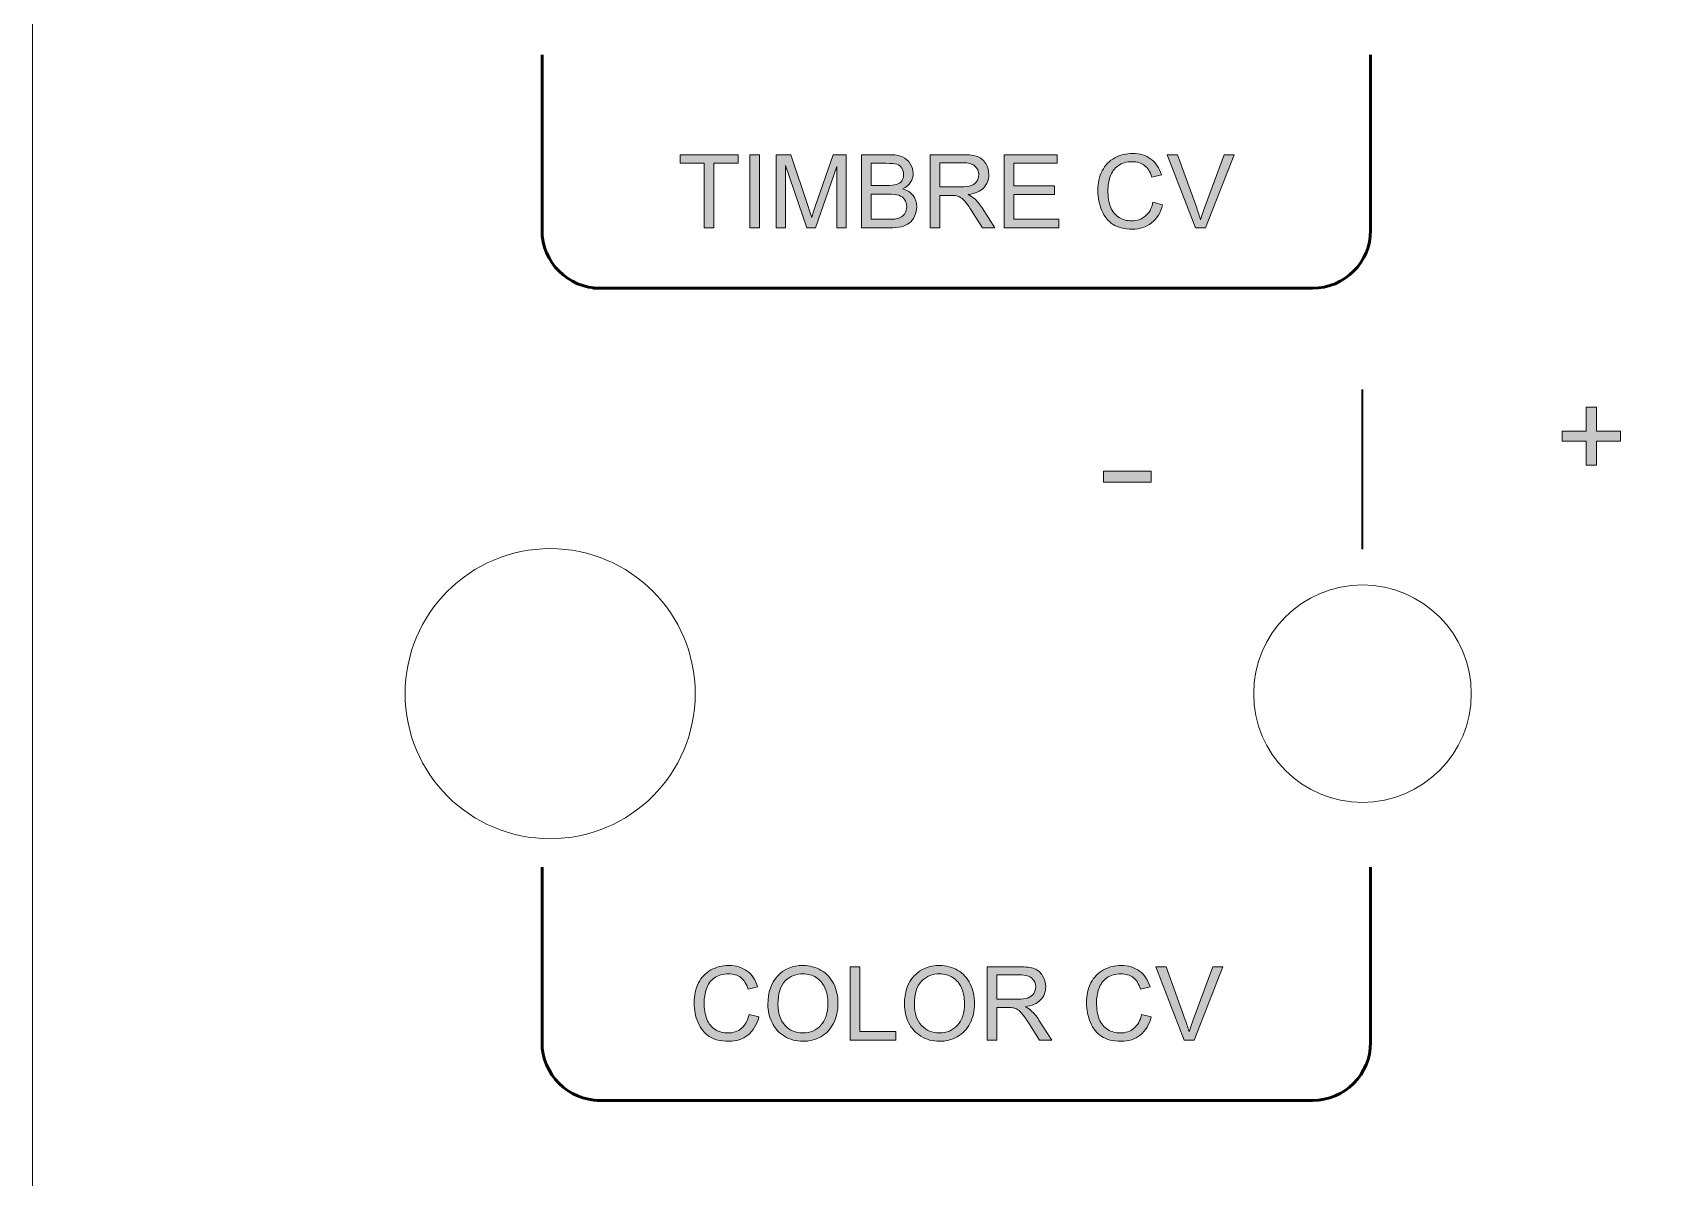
# Model space of a CAD drawing. Header units: inches. Extents: x -54 to 54, y -111 to 111.
# Drawn here: x -53.8 to 2, y -69.7 to -30.2 of the extents above; entities that cross this region are included whole.
import ezdxf

# ---------------------------------------------------------------- set-up
doc = ezdxf.new("R2010")
doc.units = ezdxf.units.IN
doc.header["$MEASUREMENT"] = 0
doc.layers.add('Decoupe', color=7, linetype='Continuous')
doc.layers.add('Impression', color=7, linetype='Continuous')

# ---------------------------------------------------------------- blocks, each defined once
blk = doc.blocks.new('block 16')
at = {"layer": 'Impression', "true_color": 0xffffff}
h = blk.add_hatch(color=7, dxfattribs=at)
h.dxf.hatch_style = 2
edge = h.paths.add_edge_path()
edge.add_spline(control_points=[(-29.139, -64.056), (-29.139, -64.056), (-28.805, -64.141), (-28.805, -64.141), (-28.875, -64.415), (-29.001, -64.624), (-29.183, -64.769), (-29.365, -64.913), (-29.587, -64.985), (-29.85, -64.985), (-30.122, -64.985), (-30.344, -64.929), (-30.514, -64.818), (-30.685, -64.708), (-30.814, -64.547), (-30.903, -64.337), (-30.993, -64.127), (-31.037, -63.901), (-31.037, -63.66), (-31.037, -63.397), (-30.987, -63.168), (-30.886, -62.972), (-30.786, -62.776), (-30.643, -62.627), (-30.458, -62.526), (-30.272, -62.424), (-30.068, -62.373), (-29.845, -62.373), (-29.592, -62.373), (-29.38, -62.438), (-29.208, -62.566), (-29.035, -62.695), (-28.916, -62.875), (-28.848, -63.109), (-28.848, -63.109), (-29.177, -63.186), (-29.177, -63.186), (-29.235, -63.003), (-29.32, -62.869), (-29.432, -62.785), (-29.543, -62.701), (-29.683, -62.659), (-29.852, -62.659), (-30.046, -62.659), (-30.208, -62.706), (-30.338, -62.799), (-30.469, -62.892), (-30.561, -63.016), (-30.613, -63.173), (-30.666, -63.33), (-30.693, -63.492), (-30.693, -63.658), (-30.693, -63.873), (-30.661, -64.06), (-30.599, -64.221), (-30.536, -64.381), (-30.439, -64.501), (-30.307, -64.58), (-30.175, -64.659), (-30.032, -64.699), (-29.878, -64.699), (-29.691, -64.699), (-29.532, -64.645), (-29.402, -64.537), (-29.272, -64.429), (-29.185, -64.269), (-29.139, -64.056)], knot_values=[0, 0, 0, 0, 1, 1, 1, 2, 2, 2, 3, 3, 3, 4, 4, 4, 5, 5, 5, 6, 6, 6, 7, 7, 7, 8, 8, 8, 9, 9, 9, 10, 10, 10, 11, 11, 11, 12, 12, 12, 13, 13, 13, 14, 14, 14, 15, 15, 15, 16, 16, 16, 17, 17, 17, 18, 18, 18, 19, 19, 19, 20, 20, 20, 21, 21, 21, 22, 22, 22, 22], degree=3, periodic=1)
h = blk.add_hatch(color=7, dxfattribs=at)
h.dxf.hatch_style = 2
edge = h.paths.add_edge_path()
edge.add_spline(control_points=[(-28.495, -63.712), (-28.495, -63.292), (-28.382, -62.964), (-28.157, -62.727), (-27.932, -62.49), (-27.641, -62.371), (-27.285, -62.371), (-27.052, -62.371), (-26.842, -62.427), (-26.655, -62.539), (-26.468, -62.65), (-26.325, -62.805), (-26.227, -63.005), (-26.129, -63.204), (-26.08, -63.43), (-26.08, -63.682), (-26.08, -63.938), (-26.131, -64.167), (-26.235, -64.37), (-26.338, -64.572), (-26.484, -64.725), (-26.674, -64.828), (-26.863, -64.933), (-27.068, -64.985), (-27.287, -64.985), (-27.525, -64.985), (-27.737, -64.927), (-27.924, -64.812), (-28.111, -64.698), (-28.253, -64.541), (-28.35, -64.342), (-28.446, -64.143), (-28.495, -63.933), (-28.495, -63.712)], knot_values=[0, 0, 0, 0, 1, 1, 1, 2, 2, 2, 3, 3, 3, 4, 4, 4, 5, 5, 5, 6, 6, 6, 7, 7, 7, 8, 8, 8, 9, 9, 9, 10, 10, 10, 11, 11, 11, 11], degree=3, periodic=1)
edge = h.paths.add_edge_path()
edge.add_spline(control_points=[(-28.15, -63.717), (-28.15, -64.021), (-28.068, -64.261), (-27.904, -64.436), (-27.741, -64.611), (-27.536, -64.699), (-27.289, -64.699), (-27.037, -64.699), (-26.83, -64.61), (-26.668, -64.433), (-26.505, -64.257), (-26.424, -64.005), (-26.424, -63.681), (-26.424, -63.475), (-26.459, -63.295), (-26.528, -63.142), (-26.598, -62.989), (-26.699, -62.87), (-26.833, -62.786), (-26.967, -62.701), (-27.117, -62.659), (-27.284, -62.659), (-27.52, -62.659), (-27.724, -62.74), (-27.894, -62.903), (-28.065, -63.065), (-28.15, -63.337), (-28.15, -63.717)], knot_values=[0, 0, 0, 0, 1, 1, 1, 2, 2, 2, 3, 3, 3, 4, 4, 4, 5, 5, 5, 6, 6, 6, 7, 7, 7, 8, 8, 8, 9, 9, 9, 9], degree=3, periodic=1)
h = blk.add_hatch(color=7, dxfattribs=at)
h.dxf.hatch_style = 2
h.paths.add_polyline_path([(-25.663, -64.941), (-25.663, -62.416), (-25.328, -62.416), (-25.328, -64.643), (-24.085, -64.643), (-24.085, -64.941)])
h = blk.add_hatch(color=7, dxfattribs=at)
h.dxf.hatch_style = 2
edge = h.paths.add_edge_path()
edge.add_spline(control_points=[(-23.789, -63.712), (-23.789, -63.292), (-23.676, -62.964), (-23.451, -62.727), (-23.226, -62.49), (-22.935, -62.371), (-22.579, -62.371), (-22.346, -62.371), (-22.136, -62.427), (-21.949, -62.539), (-21.762, -62.65), (-21.619, -62.805), (-21.521, -63.005), (-21.423, -63.204), (-21.374, -63.43), (-21.374, -63.682), (-21.374, -63.938), (-21.425, -64.167), (-21.529, -64.37), (-21.632, -64.572), (-21.778, -64.725), (-21.968, -64.828), (-22.157, -64.933), (-22.362, -64.985), (-22.581, -64.985), (-22.819, -64.985), (-23.031, -64.927), (-23.218, -64.812), (-23.405, -64.698), (-23.547, -64.541), (-23.644, -64.342), (-23.74, -64.143), (-23.789, -63.933), (-23.789, -63.712)], knot_values=[0, 0, 0, 0, 1, 1, 1, 2, 2, 2, 3, 3, 3, 4, 4, 4, 5, 5, 5, 6, 6, 6, 7, 7, 7, 8, 8, 8, 9, 9, 9, 10, 10, 10, 11, 11, 11, 11], degree=3, periodic=1)
edge = h.paths.add_edge_path()
edge.add_spline(control_points=[(-23.444, -63.717), (-23.444, -64.021), (-23.362, -64.261), (-23.198, -64.436), (-23.035, -64.611), (-22.83, -64.699), (-22.583, -64.699), (-22.331, -64.699), (-22.124, -64.61), (-21.962, -64.433), (-21.799, -64.257), (-21.718, -64.005), (-21.718, -63.681), (-21.718, -63.475), (-21.753, -63.295), (-21.822, -63.142), (-21.892, -62.989), (-21.993, -62.87), (-22.127, -62.786), (-22.261, -62.701), (-22.411, -62.659), (-22.578, -62.659), (-22.814, -62.659), (-23.018, -62.74), (-23.188, -62.903), (-23.359, -63.065), (-23.444, -63.337), (-23.444, -63.717)], knot_values=[0, 0, 0, 0, 1, 1, 1, 2, 2, 2, 3, 3, 3, 4, 4, 4, 5, 5, 5, 6, 6, 6, 7, 7, 7, 8, 8, 8, 9, 9, 9, 9], degree=3, periodic=1)
h = blk.add_hatch(color=7, dxfattribs=at)
h.dxf.hatch_style = 2
edge = h.paths.add_edge_path()
edge.add_spline(control_points=[(-20.938, -64.941), (-20.938, -64.941), (-20.938, -62.416), (-20.938, -62.416), (-20.938, -62.416), (-19.818, -62.416), (-19.818, -62.416), (-19.593, -62.416), (-19.422, -62.439), (-19.305, -62.484), (-19.188, -62.53), (-19.094, -62.61), (-19.024, -62.725), (-18.954, -62.839), (-18.919, -62.966), (-18.919, -63.105), (-18.919, -63.284), (-18.977, -63.435), (-19.093, -63.558), (-19.209, -63.681), (-19.388, -63.759), (-19.63, -63.793), (-19.542, -63.835), (-19.475, -63.877), (-19.429, -63.918), (-19.331, -64.008), (-19.239, -64.12), (-19.151, -64.254), (-19.151, -64.254), (-18.712, -64.941), (-18.712, -64.941), (-18.712, -64.941), (-19.132, -64.941), (-19.132, -64.941), (-19.132, -64.941), (-19.467, -64.416), (-19.467, -64.416), (-19.564, -64.265), (-19.645, -64.148), (-19.708, -64.068), (-19.771, -63.988), (-19.827, -63.931), (-19.878, -63.899), (-19.927, -63.867), (-19.978, -63.845), (-20.03, -63.832), (-20.068, -63.824), (-20.13, -63.82), (-20.216, -63.82), (-20.216, -63.82), (-20.604, -63.82), (-20.604, -63.82), (-20.604, -63.82), (-20.604, -64.941), (-20.604, -64.941), (-20.604, -64.941), (-20.938, -64.941), (-20.938, -64.941)], knot_values=[0, 0, 0, 0, 1, 1, 1, 2, 2, 2, 3, 3, 3, 4, 4, 4, 5, 5, 5, 6, 6, 6, 7, 7, 7, 8, 8, 8, 9, 9, 9, 10, 10, 10, 11, 11, 11, 12, 12, 12, 13, 13, 13, 14, 14, 14, 15, 15, 15, 16, 16, 16, 17, 17, 17, 18, 18, 18, 19, 19, 19, 19], degree=3, periodic=1)
edge = h.paths.add_edge_path()
edge.add_spline(control_points=[(-20.604, -63.531), (-20.604, -63.531), (-19.885, -63.531), (-19.885, -63.531), (-19.733, -63.531), (-19.613, -63.515), (-19.527, -63.484), (-19.441, -63.452), (-19.375, -63.401), (-19.331, -63.332), (-19.286, -63.262), (-19.263, -63.187), (-19.263, -63.105), (-19.263, -62.986), (-19.307, -62.888), (-19.393, -62.811), (-19.48, -62.734), (-19.617, -62.695), (-19.804, -62.695), (-19.804, -62.695), (-20.604, -62.695), (-20.604, -62.695), (-20.604, -62.695), (-20.604, -63.531), (-20.604, -63.531)], knot_values=[0, 0, 0, 0, 1, 1, 1, 2, 2, 2, 3, 3, 3, 4, 4, 4, 5, 5, 5, 6, 6, 6, 7, 7, 7, 8, 8, 8, 8], degree=3, periodic=1)
h = blk.add_hatch(color=7, dxfattribs=at)
h.dxf.hatch_style = 2
edge = h.paths.add_edge_path()
edge.add_spline(control_points=[(-15.613, -64.056), (-15.613, -64.056), (-15.279, -64.141), (-15.279, -64.141), (-15.349, -64.415), (-15.475, -64.624), (-15.657, -64.769), (-15.839, -64.913), (-16.062, -64.985), (-16.325, -64.985), (-16.597, -64.985), (-16.818, -64.929), (-16.989, -64.818), (-17.159, -64.708), (-17.289, -64.547), (-17.378, -64.337), (-17.467, -64.127), (-17.512, -63.901), (-17.512, -63.66), (-17.512, -63.397), (-17.461, -63.168), (-17.361, -62.972), (-17.26, -62.776), (-17.117, -62.627), (-16.932, -62.526), (-16.746, -62.424), (-16.542, -62.373), (-16.32, -62.373), (-16.067, -62.373), (-15.854, -62.438), (-15.682, -62.566), (-15.51, -62.695), (-15.39, -62.875), (-15.322, -63.109), (-15.322, -63.109), (-15.651, -63.186), (-15.651, -63.186), (-15.71, -63.003), (-15.795, -62.869), (-15.906, -62.785), (-16.017, -62.701), (-16.158, -62.659), (-16.326, -62.659), (-16.52, -62.659), (-16.683, -62.706), (-16.813, -62.799), (-16.943, -62.892), (-17.035, -63.016), (-17.088, -63.173), (-17.141, -63.33), (-17.167, -63.492), (-17.167, -63.658), (-17.167, -63.873), (-17.136, -64.06), (-17.073, -64.221), (-17.011, -64.381), (-16.913, -64.501), (-16.781, -64.58), (-16.649, -64.659), (-16.506, -64.699), (-16.352, -64.699), (-16.165, -64.699), (-16.007, -64.645), (-15.877, -64.537), (-15.747, -64.429), (-15.659, -64.269), (-15.613, -64.056)], knot_values=[0, 0, 0, 0, 1, 1, 1, 2, 2, 2, 3, 3, 3, 4, 4, 4, 5, 5, 5, 6, 6, 6, 7, 7, 7, 8, 8, 8, 9, 9, 9, 10, 10, 10, 11, 11, 11, 12, 12, 12, 13, 13, 13, 14, 14, 14, 15, 15, 15, 16, 16, 16, 17, 17, 17, 18, 18, 18, 19, 19, 19, 20, 20, 20, 21, 21, 21, 22, 22, 22, 22], degree=3, periodic=1)
h = blk.add_hatch(color=7, dxfattribs=at)
h.dxf.hatch_style = 2
edge = h.paths.add_edge_path()
edge.add_spline(control_points=[(-14.146, -64.941), (-14.146, -64.941), (-15.124, -62.416), (-15.124, -62.416), (-15.124, -62.416), (-14.762, -62.416), (-14.762, -62.416), (-14.762, -62.416), (-14.106, -64.251), (-14.106, -64.251), (-14.053, -64.398), (-14.009, -64.536), (-13.973, -64.664), (-13.935, -64.526), (-13.889, -64.389), (-13.837, -64.251), (-13.837, -64.251), (-13.155, -62.416), (-13.155, -62.416), (-13.155, -62.416), (-12.814, -62.416), (-12.814, -62.416), (-12.814, -62.416), (-13.803, -64.941), (-13.803, -64.941), (-13.803, -64.941), (-14.146, -64.941), (-14.146, -64.941)], knot_values=[0, 0, 0, 0, 1, 1, 1, 2, 2, 2, 3, 3, 3, 4, 4, 4, 5, 5, 5, 6, 6, 6, 7, 7, 7, 8, 8, 8, 9, 9, 9, 9], degree=3, periodic=1)
at = {"layer": 'Impression', "lineweight": 0}
blk.add_lwpolyline([(-25.663, -64.941), (-25.663, -62.416), (-25.328, -62.416), (-25.328, -64.643), (-24.085, -64.643), (-24.085, -64.941), (-25.663, -64.941)], dxfattribs=at)
for points, knots in [([(-29.139, -64.056), (-29.139, -64.056), (-28.805, -64.141), (-28.805, -64.141), (-28.875, -64.415), (-29.001, -64.624), (-29.183, -64.769), (-29.365, -64.913), (-29.587, -64.985), (-29.85, -64.985), (-30.122, -64.985), (-30.344, -64.929), (-30.514, -64.818), (-30.685, -64.708), (-30.814, -64.547), (-30.903, -64.337), (-30.993, -64.127), (-31.037, -63.901), (-31.037, -63.66), (-31.037, -63.397), (-30.987, -63.168), (-30.886, -62.972), (-30.786, -62.776), (-30.643, -62.627), (-30.458, -62.526), (-30.272, -62.424), (-30.068, -62.373), (-29.845, -62.373), (-29.592, -62.373), (-29.38, -62.438), (-29.208, -62.566), (-29.035, -62.695), (-28.916, -62.875), (-28.848, -63.109), (-28.848, -63.109), (-29.177, -63.186), (-29.177, -63.186), (-29.235, -63.003), (-29.32, -62.869), (-29.432, -62.785), (-29.543, -62.701), (-29.683, -62.659), (-29.852, -62.659), (-30.046, -62.659), (-30.208, -62.706), (-30.338, -62.799), (-30.469, -62.892), (-30.561, -63.016), (-30.613, -63.173), (-30.666, -63.33), (-30.693, -63.492), (-30.693, -63.658), (-30.693, -63.873), (-30.661, -64.06), (-30.599, -64.221), (-30.536, -64.381), (-30.439, -64.501), (-30.307, -64.58), (-30.175, -64.659), (-30.032, -64.699), (-29.878, -64.699), (-29.691, -64.699), (-29.532, -64.645), (-29.402, -64.537), (-29.272, -64.429), (-29.185, -64.269), (-29.139, -64.056)], [0, 0, 0, 0, 1, 1, 1, 2, 2, 2, 3, 3, 3, 4, 4, 4, 5, 5, 5, 6, 6, 6, 7, 7, 7, 8, 8, 8, 9, 9, 9, 10, 10, 10, 11, 11, 11, 12, 12, 12, 13, 13, 13, 14, 14, 14, 15, 15, 15, 16, 16, 16, 17, 17, 17, 18, 18, 18, 19, 19, 19, 20, 20, 20, 21, 21, 21, 22, 22, 22, 22]), ([(-28.495, -63.712), (-28.495, -63.292), (-28.382, -62.964), (-28.157, -62.727), (-27.932, -62.49), (-27.641, -62.371), (-27.285, -62.371), (-27.052, -62.371), (-26.842, -62.427), (-26.655, -62.539), (-26.468, -62.65), (-26.325, -62.805), (-26.227, -63.005), (-26.129, -63.204), (-26.08, -63.43), (-26.08, -63.682), (-26.08, -63.938), (-26.131, -64.167), (-26.235, -64.37), (-26.338, -64.572), (-26.484, -64.725), (-26.674, -64.828), (-26.863, -64.933), (-27.068, -64.985), (-27.287, -64.985), (-27.525, -64.985), (-27.737, -64.927), (-27.924, -64.812), (-28.111, -64.698), (-28.253, -64.541), (-28.35, -64.342), (-28.446, -64.143), (-28.495, -63.933), (-28.495, -63.712)], [0, 0, 0, 0, 1, 1, 1, 2, 2, 2, 3, 3, 3, 4, 4, 4, 5, 5, 5, 6, 6, 6, 7, 7, 7, 8, 8, 8, 9, 9, 9, 10, 10, 10, 11, 11, 11, 11]), ([(-23.789, -63.712), (-23.789, -63.292), (-23.676, -62.964), (-23.451, -62.727), (-23.226, -62.49), (-22.935, -62.371), (-22.579, -62.371), (-22.346, -62.371), (-22.136, -62.427), (-21.949, -62.539), (-21.762, -62.65), (-21.619, -62.805), (-21.521, -63.005), (-21.423, -63.204), (-21.374, -63.43), (-21.374, -63.682), (-21.374, -63.938), (-21.425, -64.167), (-21.529, -64.37), (-21.632, -64.572), (-21.778, -64.725), (-21.968, -64.828), (-22.157, -64.933), (-22.362, -64.985), (-22.581, -64.985), (-22.819, -64.985), (-23.031, -64.927), (-23.218, -64.812), (-23.405, -64.698), (-23.547, -64.541), (-23.644, -64.342), (-23.74, -64.143), (-23.789, -63.933), (-23.789, -63.712)], [0, 0, 0, 0, 1, 1, 1, 2, 2, 2, 3, 3, 3, 4, 4, 4, 5, 5, 5, 6, 6, 6, 7, 7, 7, 8, 8, 8, 9, 9, 9, 10, 10, 10, 11, 11, 11, 11]), ([(-20.938, -64.941), (-20.938, -64.941), (-20.938, -62.416), (-20.938, -62.416), (-20.938, -62.416), (-19.818, -62.416), (-19.818, -62.416), (-19.593, -62.416), (-19.422, -62.439), (-19.305, -62.484), (-19.188, -62.53), (-19.094, -62.61), (-19.024, -62.725), (-18.954, -62.839), (-18.919, -62.966), (-18.919, -63.105), (-18.919, -63.284), (-18.977, -63.435), (-19.093, -63.558), (-19.209, -63.681), (-19.388, -63.759), (-19.63, -63.793), (-19.542, -63.835), (-19.475, -63.877), (-19.429, -63.918), (-19.331, -64.008), (-19.239, -64.12), (-19.151, -64.254), (-19.151, -64.254), (-18.712, -64.941), (-18.712, -64.941), (-18.712, -64.941), (-19.132, -64.941), (-19.132, -64.941), (-19.132, -64.941), (-19.467, -64.416), (-19.467, -64.416), (-19.564, -64.265), (-19.645, -64.148), (-19.708, -64.068), (-19.771, -63.988), (-19.827, -63.931), (-19.878, -63.899), (-19.927, -63.867), (-19.978, -63.845), (-20.03, -63.832), (-20.068, -63.824), (-20.13, -63.82), (-20.216, -63.82), (-20.216, -63.82), (-20.604, -63.82), (-20.604, -63.82), (-20.604, -63.82), (-20.604, -64.941), (-20.604, -64.941), (-20.604, -64.941), (-20.938, -64.941), (-20.938, -64.941)], [0, 0, 0, 0, 1, 1, 1, 2, 2, 2, 3, 3, 3, 4, 4, 4, 5, 5, 5, 6, 6, 6, 7, 7, 7, 8, 8, 8, 9, 9, 9, 10, 10, 10, 11, 11, 11, 12, 12, 12, 13, 13, 13, 14, 14, 14, 15, 15, 15, 16, 16, 16, 17, 17, 17, 18, 18, 18, 19, 19, 19, 19]), ([(-15.613, -64.056), (-15.613, -64.056), (-15.279, -64.141), (-15.279, -64.141), (-15.349, -64.415), (-15.475, -64.624), (-15.657, -64.769), (-15.839, -64.913), (-16.062, -64.985), (-16.325, -64.985), (-16.597, -64.985), (-16.818, -64.929), (-16.989, -64.818), (-17.159, -64.708), (-17.289, -64.547), (-17.378, -64.337), (-17.467, -64.127), (-17.512, -63.901), (-17.512, -63.66), (-17.512, -63.397), (-17.461, -63.168), (-17.361, -62.972), (-17.26, -62.776), (-17.117, -62.627), (-16.932, -62.526), (-16.746, -62.424), (-16.542, -62.373), (-16.32, -62.373), (-16.067, -62.373), (-15.854, -62.438), (-15.682, -62.566), (-15.51, -62.695), (-15.39, -62.875), (-15.322, -63.109), (-15.322, -63.109), (-15.651, -63.186), (-15.651, -63.186), (-15.71, -63.003), (-15.795, -62.869), (-15.906, -62.785), (-16.017, -62.701), (-16.158, -62.659), (-16.326, -62.659), (-16.52, -62.659), (-16.683, -62.706), (-16.813, -62.799), (-16.943, -62.892), (-17.035, -63.016), (-17.088, -63.173), (-17.141, -63.33), (-17.167, -63.492), (-17.167, -63.658), (-17.167, -63.873), (-17.136, -64.06), (-17.073, -64.221), (-17.011, -64.381), (-16.913, -64.501), (-16.781, -64.58), (-16.649, -64.659), (-16.506, -64.699), (-16.352, -64.699), (-16.165, -64.699), (-16.007, -64.645), (-15.877, -64.537), (-15.747, -64.429), (-15.659, -64.269), (-15.613, -64.056)], [0, 0, 0, 0, 1, 1, 1, 2, 2, 2, 3, 3, 3, 4, 4, 4, 5, 5, 5, 6, 6, 6, 7, 7, 7, 8, 8, 8, 9, 9, 9, 10, 10, 10, 11, 11, 11, 12, 12, 12, 13, 13, 13, 14, 14, 14, 15, 15, 15, 16, 16, 16, 17, 17, 17, 18, 18, 18, 19, 19, 19, 20, 20, 20, 21, 21, 21, 22, 22, 22, 22]), ([(-14.146, -64.941), (-14.146, -64.941), (-15.124, -62.416), (-15.124, -62.416), (-15.124, -62.416), (-14.762, -62.416), (-14.762, -62.416), (-14.762, -62.416), (-14.106, -64.251), (-14.106, -64.251), (-14.053, -64.398), (-14.009, -64.536), (-13.973, -64.664), (-13.935, -64.526), (-13.889, -64.389), (-13.837, -64.251), (-13.837, -64.251), (-13.155, -62.416), (-13.155, -62.416), (-13.155, -62.416), (-12.814, -62.416), (-12.814, -62.416), (-12.814, -62.416), (-13.803, -64.941), (-13.803, -64.941), (-13.803, -64.941), (-14.146, -64.941), (-14.146, -64.941)], [0, 0, 0, 0, 1, 1, 1, 2, 2, 2, 3, 3, 3, 4, 4, 4, 5, 5, 5, 6, 6, 6, 7, 7, 7, 8, 8, 8, 9, 9, 9, 9]), ([(-28.15, -63.717), (-28.15, -64.021), (-28.068, -64.261), (-27.904, -64.436), (-27.741, -64.611), (-27.536, -64.699), (-27.289, -64.699), (-27.037, -64.699), (-26.83, -64.61), (-26.668, -64.433), (-26.505, -64.257), (-26.424, -64.005), (-26.424, -63.681), (-26.424, -63.475), (-26.459, -63.295), (-26.528, -63.142), (-26.598, -62.989), (-26.699, -62.87), (-26.833, -62.786), (-26.967, -62.701), (-27.117, -62.659), (-27.284, -62.659), (-27.52, -62.659), (-27.724, -62.74), (-27.894, -62.903), (-28.065, -63.065), (-28.15, -63.337), (-28.15, -63.717)], [0, 0, 0, 0, 1, 1, 1, 2, 2, 2, 3, 3, 3, 4, 4, 4, 5, 5, 5, 6, 6, 6, 7, 7, 7, 8, 8, 8, 9, 9, 9, 9]), ([(-23.444, -63.717), (-23.444, -64.021), (-23.362, -64.261), (-23.198, -64.436), (-23.035, -64.611), (-22.83, -64.699), (-22.583, -64.699), (-22.331, -64.699), (-22.124, -64.61), (-21.962, -64.433), (-21.799, -64.257), (-21.718, -64.005), (-21.718, -63.681), (-21.718, -63.475), (-21.753, -63.295), (-21.822, -63.142), (-21.892, -62.989), (-21.993, -62.87), (-22.127, -62.786), (-22.261, -62.701), (-22.411, -62.659), (-22.578, -62.659), (-22.814, -62.659), (-23.018, -62.74), (-23.188, -62.903), (-23.359, -63.065), (-23.444, -63.337), (-23.444, -63.717)], [0, 0, 0, 0, 1, 1, 1, 2, 2, 2, 3, 3, 3, 4, 4, 4, 5, 5, 5, 6, 6, 6, 7, 7, 7, 8, 8, 8, 9, 9, 9, 9]), ([(-20.604, -63.531), (-20.604, -63.531), (-19.885, -63.531), (-19.885, -63.531), (-19.733, -63.531), (-19.613, -63.515), (-19.527, -63.484), (-19.441, -63.452), (-19.375, -63.401), (-19.331, -63.332), (-19.286, -63.262), (-19.263, -63.187), (-19.263, -63.105), (-19.263, -62.986), (-19.307, -62.888), (-19.393, -62.811), (-19.48, -62.734), (-19.617, -62.695), (-19.804, -62.695), (-19.804, -62.695), (-20.604, -62.695), (-20.604, -62.695), (-20.604, -62.695), (-20.604, -63.531), (-20.604, -63.531)], [0, 0, 0, 0, 1, 1, 1, 2, 2, 2, 3, 3, 3, 4, 4, 4, 5, 5, 5, 6, 6, 6, 7, 7, 7, 8, 8, 8, 8])]:
    blk.add_open_spline(points, degree=3, knots=knots, dxfattribs=at)
blk = doc.blocks.new('block 57')
at = {"layer": 'Impression', "true_color": 0x231f20}
h = blk.add_hatch(color=250, dxfattribs=at)
h.dxf.hatch_style = 2
h.paths.add_polyline_path([(-0.286, -45.126), (-0.286, -44.295), (-1.111, -44.295), (-1.111, -43.948), (-0.286, -43.948), (-0.286, -43.123), (0.065, -43.123), (0.065, -43.948), (0.89, -43.948), (0.89, -44.295), (0.065, -44.295), (0.065, -45.126)])
at = {"layer": 'Impression', "lineweight": 0}
blk.add_lwpolyline([(-0.286, -45.126), (-0.286, -44.295), (-1.111, -44.295), (-1.111, -43.948), (-0.286, -43.948), (-0.286, -43.123), (0.065, -43.123), (0.065, -43.948), (0.89, -43.948), (0.89, -44.295), (0.065, -44.295), (0.065, -45.126), (-0.286, -45.126)], dxfattribs=at)
blk = doc.blocks.new('block 58')
at = {"layer": 'Impression', "true_color": 0x231f20}
h = blk.add_hatch(color=250, dxfattribs=at)
h.dxf.hatch_style = 2
h.paths.add_polyline_path([(-16.932, -45.706), (-16.932, -45.332), (-15.286, -45.332), (-15.286, -45.706)])
at = {"layer": 'Impression', "lineweight": 0}
blk.add_lwpolyline([(-16.932, -45.706), (-16.932, -45.332), (-15.286, -45.332), (-15.286, -45.706), (-16.932, -45.706)], dxfattribs=at)
blk = doc.blocks.new('block 59')
at = {"layer": 'Impression', "true_color": 0xffffff}
h = blk.add_hatch(color=7, dxfattribs=at)
h.dxf.hatch_style = 2
h.paths.add_polyline_path([(-30.689, -36.941), (-30.689, -34.714), (-31.521, -34.714), (-31.521, -34.416), (-29.52, -34.416), (-29.52, -34.714), (-30.355, -34.714), (-30.355, -36.941)])
h = blk.add_hatch(color=7, dxfattribs=at)
h.dxf.hatch_style = 2
h.paths.add_polyline_path([(-29.12, -36.941), (-29.12, -34.416), (-28.786, -34.416), (-28.786, -36.941)])
h = blk.add_hatch(color=7, dxfattribs=at)
h.dxf.hatch_style = 2
edge = h.paths.add_edge_path()
edge.add_spline(control_points=[(-28.207, -36.941), (-28.207, -36.941), (-28.207, -34.416), (-28.207, -34.416), (-28.207, -34.416), (-27.704, -34.416), (-27.704, -34.416), (-27.704, -34.416), (-27.107, -36.204), (-27.107, -36.204), (-27.051, -36.37), (-27.011, -36.495), (-26.986, -36.578), (-26.957, -36.486), (-26.913, -36.351), (-26.852, -36.173), (-26.852, -36.173), (-26.247, -34.416), (-26.247, -34.416), (-26.247, -34.416), (-25.797, -34.416), (-25.797, -34.416), (-25.797, -34.416), (-25.797, -36.941), (-25.797, -36.941), (-25.797, -36.941), (-26.119, -36.941), (-26.119, -36.941), (-26.119, -36.941), (-26.119, -34.828), (-26.119, -34.828), (-26.119, -34.828), (-26.853, -36.941), (-26.853, -36.941), (-26.853, -36.941), (-27.155, -36.941), (-27.155, -36.941), (-27.155, -36.941), (-27.885, -34.791), (-27.885, -34.791), (-27.885, -34.791), (-27.885, -36.941), (-27.885, -36.941), (-27.885, -36.941), (-28.207, -36.941), (-28.207, -36.941)], knot_values=[0, 0, 0, 0, 1, 1, 1, 2, 2, 2, 3, 3, 3, 4, 4, 4, 5, 5, 5, 6, 6, 6, 7, 7, 7, 8, 8, 8, 9, 9, 9, 10, 10, 10, 11, 11, 11, 12, 12, 12, 13, 13, 13, 14, 14, 14, 15, 15, 15, 15], degree=3, periodic=1)
h = blk.add_hatch(color=7, dxfattribs=at)
h.dxf.hatch_style = 2
edge = h.paths.add_edge_path()
edge.add_spline(control_points=[(-25.272, -36.941), (-25.272, -36.941), (-25.272, -34.416), (-25.272, -34.416), (-25.272, -34.416), (-24.325, -34.416), (-24.325, -34.416), (-24.132, -34.416), (-23.977, -34.441), (-23.86, -34.492), (-23.744, -34.544), (-23.652, -34.622), (-23.587, -34.729), (-23.521, -34.835), (-23.487, -34.946), (-23.487, -35.062), (-23.487, -35.17), (-23.517, -35.271), (-23.575, -35.367), (-23.634, -35.462), (-23.722, -35.539), (-23.841, -35.598), (-23.688, -35.642), (-23.57, -35.719), (-23.488, -35.827), (-23.406, -35.934), (-23.365, -36.062), (-23.365, -36.209), (-23.365, -36.327), (-23.39, -36.437), (-23.44, -36.539), (-23.49, -36.641), (-23.552, -36.719), (-23.625, -36.774), (-23.699, -36.829), (-23.791, -36.871), (-23.902, -36.899), (-24.012, -36.927), (-24.148, -36.941), (-24.309, -36.941), (-24.309, -36.941), (-25.272, -36.941), (-25.272, -36.941)], knot_values=[0, 0, 0, 0, 1, 1, 1, 2, 2, 2, 3, 3, 3, 4, 4, 4, 5, 5, 5, 6, 6, 6, 7, 7, 7, 8, 8, 8, 9, 9, 9, 10, 10, 10, 11, 11, 11, 12, 12, 12, 13, 13, 13, 14, 14, 14, 14], degree=3, periodic=1)
edge = h.paths.add_edge_path()
edge.add_spline(control_points=[(-24.938, -35.477), (-24.938, -35.477), (-24.392, -35.477), (-24.392, -35.477), (-24.244, -35.477), (-24.138, -35.467), (-24.073, -35.448), (-23.988, -35.423), (-23.924, -35.381), (-23.881, -35.322), (-23.838, -35.263), (-23.816, -35.19), (-23.816, -35.101), (-23.816, -35.018), (-23.836, -34.944), (-23.877, -34.88), (-23.917, -34.816), (-23.974, -34.773), (-24.049, -34.749), (-24.124, -34.726), (-24.252, -34.714), (-24.433, -34.714), (-24.433, -34.714), (-24.938, -34.714), (-24.938, -34.714), (-24.938, -34.714), (-24.938, -35.477), (-24.938, -35.477)], knot_values=[0, 0, 0, 0, 1, 1, 1, 2, 2, 2, 3, 3, 3, 4, 4, 4, 5, 5, 5, 6, 6, 6, 7, 7, 7, 8, 8, 8, 9, 9, 9, 9], degree=3, periodic=1)
edge = h.paths.add_edge_path()
edge.add_spline(control_points=[(-24.938, -36.643), (-24.938, -36.643), (-24.309, -36.643), (-24.309, -36.643), (-24.201, -36.643), (-24.125, -36.639), (-24.082, -36.631), (-24.005, -36.617), (-23.94, -36.594), (-23.889, -36.562), (-23.837, -36.53), (-23.795, -36.483), (-23.761, -36.422), (-23.728, -36.36), (-23.711, -36.289), (-23.711, -36.209), (-23.711, -36.115), (-23.735, -36.033), (-23.784, -35.963), (-23.832, -35.894), (-23.899, -35.845), (-23.984, -35.817), (-24.07, -35.789), (-24.193, -35.775), (-24.354, -35.775), (-24.354, -35.775), (-24.938, -35.775), (-24.938, -35.775), (-24.938, -35.775), (-24.938, -36.643), (-24.938, -36.643)], knot_values=[0, 0, 0, 0, 1, 1, 1, 2, 2, 2, 3, 3, 3, 4, 4, 4, 5, 5, 5, 6, 6, 6, 7, 7, 7, 8, 8, 8, 9, 9, 9, 10, 10, 10, 10], degree=3, periodic=1)
h = blk.add_hatch(color=7, dxfattribs=at)
h.dxf.hatch_style = 2
edge = h.paths.add_edge_path()
edge.add_spline(control_points=[(-22.9, -36.941), (-22.9, -36.941), (-22.9, -34.416), (-22.9, -34.416), (-22.9, -34.416), (-21.78, -34.416), (-21.78, -34.416), (-21.555, -34.416), (-21.384, -34.439), (-21.267, -34.484), (-21.15, -34.529), (-21.056, -34.609), (-20.986, -34.724), (-20.916, -34.839), (-20.881, -34.966), (-20.881, -35.105), (-20.881, -35.284), (-20.939, -35.435), (-21.055, -35.558), (-21.171, -35.681), (-21.35, -35.759), (-21.593, -35.792), (-21.504, -35.835), (-21.437, -35.877), (-21.391, -35.918), (-21.294, -36.008), (-21.201, -36.119), (-21.114, -36.254), (-21.114, -36.254), (-20.675, -36.941), (-20.675, -36.941), (-20.675, -36.941), (-21.095, -36.941), (-21.095, -36.941), (-21.095, -36.941), (-21.429, -36.416), (-21.429, -36.416), (-21.526, -36.264), (-21.607, -36.148), (-21.67, -36.068), (-21.733, -35.988), (-21.79, -35.931), (-21.84, -35.899), (-21.89, -35.867), (-21.941, -35.845), (-21.992, -35.832), (-22.03, -35.824), (-22.092, -35.82), (-22.178, -35.82), (-22.178, -35.82), (-22.566, -35.82), (-22.566, -35.82), (-22.566, -35.82), (-22.566, -36.941), (-22.566, -36.941), (-22.566, -36.941), (-22.9, -36.941), (-22.9, -36.941)], knot_values=[0, 0, 0, 0, 1, 1, 1, 2, 2, 2, 3, 3, 3, 4, 4, 4, 5, 5, 5, 6, 6, 6, 7, 7, 7, 8, 8, 8, 9, 9, 9, 10, 10, 10, 11, 11, 11, 12, 12, 12, 13, 13, 13, 14, 14, 14, 15, 15, 15, 16, 16, 16, 17, 17, 17, 18, 18, 18, 19, 19, 19, 19], degree=3, periodic=1)
edge = h.paths.add_edge_path()
edge.add_spline(control_points=[(-22.566, -35.53), (-22.566, -35.53), (-21.848, -35.53), (-21.848, -35.53), (-21.695, -35.53), (-21.575, -35.515), (-21.489, -35.483), (-21.403, -35.451), (-21.338, -35.401), (-21.293, -35.332), (-21.248, -35.262), (-21.226, -35.187), (-21.226, -35.105), (-21.226, -34.985), (-21.269, -34.887), (-21.356, -34.81), (-21.442, -34.734), (-21.58, -34.695), (-21.767, -34.695), (-21.767, -34.695), (-22.566, -34.695), (-22.566, -34.695), (-22.566, -34.695), (-22.566, -35.53), (-22.566, -35.53)], knot_values=[0, 0, 0, 0, 1, 1, 1, 2, 2, 2, 3, 3, 3, 4, 4, 4, 5, 5, 5, 6, 6, 6, 7, 7, 7, 8, 8, 8, 8], degree=3, periodic=1)
h = blk.add_hatch(color=7, dxfattribs=at)
h.dxf.hatch_style = 2
h.paths.add_polyline_path([(-20.351, -36.941), (-20.351, -34.416), (-18.525, -34.416), (-18.525, -34.714), (-20.016, -34.714), (-20.016, -35.487), (-18.62, -35.487), (-18.62, -35.784), (-20.016, -35.784), (-20.016, -36.643), (-18.466, -36.643), (-18.466, -36.941)])
h = blk.add_hatch(color=7, dxfattribs=at)
h.dxf.hatch_style = 2
edge = h.paths.add_edge_path()
edge.add_spline(control_points=[(-15.223, -36.056), (-15.223, -36.056), (-14.888, -36.14), (-14.888, -36.14), (-14.958, -36.415), (-15.084, -36.624), (-15.267, -36.768), (-15.449, -36.912), (-15.671, -36.984), (-15.934, -36.984), (-16.206, -36.984), (-16.428, -36.929), (-16.598, -36.818), (-16.769, -36.707), (-16.898, -36.547), (-16.987, -36.337), (-17.076, -36.126), (-17.121, -35.901), (-17.121, -35.66), (-17.121, -35.397), (-17.071, -35.167), (-16.97, -34.971), (-16.87, -34.776), (-16.727, -34.627), (-16.541, -34.525), (-16.356, -34.423), (-16.152, -34.373), (-15.929, -34.373), (-15.676, -34.373), (-15.464, -34.437), (-15.292, -34.566), (-15.119, -34.694), (-14.999, -34.875), (-14.932, -35.108), (-14.932, -35.108), (-15.261, -35.186), (-15.261, -35.186), (-15.319, -35.002), (-15.404, -34.868), (-15.515, -34.785), (-15.627, -34.701), (-15.767, -34.659), (-15.936, -34.659), (-16.13, -34.659), (-16.292, -34.705), (-16.422, -34.798), (-16.553, -34.891), (-16.644, -35.016), (-16.697, -35.173), (-16.75, -35.33), (-16.776, -35.491), (-16.776, -35.658), (-16.776, -35.872), (-16.745, -36.06), (-16.683, -36.22), (-16.62, -36.38), (-16.522, -36.5), (-16.391, -36.579), (-16.259, -36.659), (-16.116, -36.698), (-15.962, -36.698), (-15.775, -36.698), (-15.616, -36.644), (-15.486, -36.536), (-15.356, -36.429), (-15.268, -36.268), (-15.223, -36.056)], knot_values=[0, 0, 0, 0, 1, 1, 1, 2, 2, 2, 3, 3, 3, 4, 4, 4, 5, 5, 5, 6, 6, 6, 7, 7, 7, 8, 8, 8, 9, 9, 9, 10, 10, 10, 11, 11, 11, 12, 12, 12, 13, 13, 13, 14, 14, 14, 15, 15, 15, 16, 16, 16, 17, 17, 17, 18, 18, 18, 19, 19, 19, 20, 20, 20, 21, 21, 21, 22, 22, 22, 22], degree=3, periodic=1)
h = blk.add_hatch(color=7, dxfattribs=at)
h.dxf.hatch_style = 2
edge = h.paths.add_edge_path()
edge.add_spline(control_points=[(-13.755, -36.941), (-13.755, -36.941), (-14.733, -34.416), (-14.733, -34.416), (-14.733, -34.416), (-14.372, -34.416), (-14.372, -34.416), (-14.372, -34.416), (-13.715, -36.25), (-13.715, -36.25), (-13.663, -36.397), (-13.618, -36.535), (-13.583, -36.664), (-13.544, -36.526), (-13.498, -36.388), (-13.447, -36.25), (-13.447, -36.25), (-12.765, -34.416), (-12.765, -34.416), (-12.765, -34.416), (-12.424, -34.416), (-12.424, -34.416), (-12.424, -34.416), (-13.412, -36.941), (-13.412, -36.941), (-13.412, -36.941), (-13.755, -36.941), (-13.755, -36.941)], knot_values=[0, 0, 0, 0, 1, 1, 1, 2, 2, 2, 3, 3, 3, 4, 4, 4, 5, 5, 5, 6, 6, 6, 7, 7, 7, 8, 8, 8, 9, 9, 9, 9], degree=3, periodic=1)
at = {"layer": 'Impression', "lineweight": 0}
for points in [[(-30.689, -36.941), (-30.689, -34.714), (-31.521, -34.714), (-31.521, -34.416), (-29.52, -34.416), (-29.52, -34.714), (-30.355, -34.714), (-30.355, -36.941), (-30.689, -36.941)], [(-29.12, -36.941), (-29.12, -34.416), (-28.786, -34.416), (-28.786, -36.941), (-29.12, -36.941)], [(-20.351, -36.941), (-20.351, -34.416), (-18.525, -34.416), (-18.525, -34.714), (-20.016, -34.714), (-20.016, -35.487), (-18.62, -35.487), (-18.62, -35.784), (-20.016, -35.784), (-20.016, -36.643), (-18.466, -36.643), (-18.466, -36.941), (-20.351, -36.941)]]:
    blk.add_lwpolyline(points, dxfattribs=at)
for points, knots in [([(-28.207, -36.941), (-28.207, -36.941), (-28.207, -34.416), (-28.207, -34.416), (-28.207, -34.416), (-27.704, -34.416), (-27.704, -34.416), (-27.704, -34.416), (-27.107, -36.204), (-27.107, -36.204), (-27.051, -36.37), (-27.011, -36.495), (-26.986, -36.578), (-26.957, -36.486), (-26.913, -36.351), (-26.852, -36.173), (-26.852, -36.173), (-26.247, -34.416), (-26.247, -34.416), (-26.247, -34.416), (-25.797, -34.416), (-25.797, -34.416), (-25.797, -34.416), (-25.797, -36.941), (-25.797, -36.941), (-25.797, -36.941), (-26.119, -36.941), (-26.119, -36.941), (-26.119, -36.941), (-26.119, -34.828), (-26.119, -34.828), (-26.119, -34.828), (-26.853, -36.941), (-26.853, -36.941), (-26.853, -36.941), (-27.155, -36.941), (-27.155, -36.941), (-27.155, -36.941), (-27.885, -34.791), (-27.885, -34.791), (-27.885, -34.791), (-27.885, -36.941), (-27.885, -36.941), (-27.885, -36.941), (-28.207, -36.941), (-28.207, -36.941)], [0, 0, 0, 0, 1, 1, 1, 2, 2, 2, 3, 3, 3, 4, 4, 4, 5, 5, 5, 6, 6, 6, 7, 7, 7, 8, 8, 8, 9, 9, 9, 10, 10, 10, 11, 11, 11, 12, 12, 12, 13, 13, 13, 14, 14, 14, 15, 15, 15, 15]), ([(-25.272, -36.941), (-25.272, -36.941), (-25.272, -34.416), (-25.272, -34.416), (-25.272, -34.416), (-24.325, -34.416), (-24.325, -34.416), (-24.132, -34.416), (-23.977, -34.441), (-23.86, -34.492), (-23.744, -34.544), (-23.652, -34.622), (-23.587, -34.729), (-23.521, -34.835), (-23.487, -34.946), (-23.487, -35.062), (-23.487, -35.17), (-23.517, -35.271), (-23.575, -35.367), (-23.634, -35.462), (-23.722, -35.539), (-23.841, -35.598), (-23.688, -35.642), (-23.57, -35.719), (-23.488, -35.827), (-23.406, -35.934), (-23.365, -36.062), (-23.365, -36.209), (-23.365, -36.327), (-23.39, -36.437), (-23.44, -36.539), (-23.49, -36.641), (-23.552, -36.719), (-23.625, -36.774), (-23.699, -36.829), (-23.791, -36.871), (-23.902, -36.899), (-24.012, -36.927), (-24.148, -36.941), (-24.309, -36.941), (-24.309, -36.941), (-25.272, -36.941), (-25.272, -36.941)], [0, 0, 0, 0, 1, 1, 1, 2, 2, 2, 3, 3, 3, 4, 4, 4, 5, 5, 5, 6, 6, 6, 7, 7, 7, 8, 8, 8, 9, 9, 9, 10, 10, 10, 11, 11, 11, 12, 12, 12, 13, 13, 13, 14, 14, 14, 14]), ([(-22.9, -36.941), (-22.9, -36.941), (-22.9, -34.416), (-22.9, -34.416), (-22.9, -34.416), (-21.78, -34.416), (-21.78, -34.416), (-21.555, -34.416), (-21.384, -34.439), (-21.267, -34.484), (-21.15, -34.529), (-21.056, -34.609), (-20.986, -34.724), (-20.916, -34.839), (-20.881, -34.966), (-20.881, -35.105), (-20.881, -35.284), (-20.939, -35.435), (-21.055, -35.558), (-21.171, -35.681), (-21.35, -35.759), (-21.593, -35.792), (-21.504, -35.835), (-21.437, -35.877), (-21.391, -35.918), (-21.294, -36.008), (-21.201, -36.119), (-21.114, -36.254), (-21.114, -36.254), (-20.675, -36.941), (-20.675, -36.941), (-20.675, -36.941), (-21.095, -36.941), (-21.095, -36.941), (-21.095, -36.941), (-21.429, -36.416), (-21.429, -36.416), (-21.526, -36.264), (-21.607, -36.148), (-21.67, -36.068), (-21.733, -35.988), (-21.79, -35.931), (-21.84, -35.899), (-21.89, -35.867), (-21.941, -35.845), (-21.992, -35.832), (-22.03, -35.824), (-22.092, -35.82), (-22.178, -35.82), (-22.178, -35.82), (-22.566, -35.82), (-22.566, -35.82), (-22.566, -35.82), (-22.566, -36.941), (-22.566, -36.941), (-22.566, -36.941), (-22.9, -36.941), (-22.9, -36.941)], [0, 0, 0, 0, 1, 1, 1, 2, 2, 2, 3, 3, 3, 4, 4, 4, 5, 5, 5, 6, 6, 6, 7, 7, 7, 8, 8, 8, 9, 9, 9, 10, 10, 10, 11, 11, 11, 12, 12, 12, 13, 13, 13, 14, 14, 14, 15, 15, 15, 16, 16, 16, 17, 17, 17, 18, 18, 18, 19, 19, 19, 19]), ([(-15.223, -36.056), (-15.223, -36.056), (-14.888, -36.14), (-14.888, -36.14), (-14.958, -36.415), (-15.084, -36.624), (-15.267, -36.768), (-15.449, -36.912), (-15.671, -36.984), (-15.934, -36.984), (-16.206, -36.984), (-16.428, -36.929), (-16.598, -36.818), (-16.769, -36.707), (-16.898, -36.547), (-16.987, -36.337), (-17.076, -36.126), (-17.121, -35.901), (-17.121, -35.66), (-17.121, -35.397), (-17.071, -35.167), (-16.97, -34.971), (-16.87, -34.776), (-16.727, -34.627), (-16.541, -34.525), (-16.356, -34.423), (-16.152, -34.373), (-15.929, -34.373), (-15.676, -34.373), (-15.464, -34.437), (-15.292, -34.566), (-15.119, -34.694), (-14.999, -34.875), (-14.932, -35.108), (-14.932, -35.108), (-15.261, -35.186), (-15.261, -35.186), (-15.319, -35.002), (-15.404, -34.868), (-15.515, -34.785), (-15.627, -34.701), (-15.767, -34.659), (-15.936, -34.659), (-16.13, -34.659), (-16.292, -34.705), (-16.422, -34.798), (-16.553, -34.891), (-16.644, -35.016), (-16.697, -35.173), (-16.75, -35.33), (-16.776, -35.491), (-16.776, -35.658), (-16.776, -35.872), (-16.745, -36.06), (-16.683, -36.22), (-16.62, -36.38), (-16.522, -36.5), (-16.391, -36.579), (-16.259, -36.659), (-16.116, -36.698), (-15.962, -36.698), (-15.775, -36.698), (-15.616, -36.644), (-15.486, -36.536), (-15.356, -36.429), (-15.268, -36.268), (-15.223, -36.056)], [0, 0, 0, 0, 1, 1, 1, 2, 2, 2, 3, 3, 3, 4, 4, 4, 5, 5, 5, 6, 6, 6, 7, 7, 7, 8, 8, 8, 9, 9, 9, 10, 10, 10, 11, 11, 11, 12, 12, 12, 13, 13, 13, 14, 14, 14, 15, 15, 15, 16, 16, 16, 17, 17, 17, 18, 18, 18, 19, 19, 19, 20, 20, 20, 21, 21, 21, 22, 22, 22, 22]), ([(-13.755, -36.941), (-13.755, -36.941), (-14.733, -34.416), (-14.733, -34.416), (-14.733, -34.416), (-14.372, -34.416), (-14.372, -34.416), (-14.372, -34.416), (-13.715, -36.25), (-13.715, -36.25), (-13.663, -36.397), (-13.618, -36.535), (-13.583, -36.664), (-13.544, -36.526), (-13.498, -36.388), (-13.447, -36.25), (-13.447, -36.25), (-12.765, -34.416), (-12.765, -34.416), (-12.765, -34.416), (-12.424, -34.416), (-12.424, -34.416), (-12.424, -34.416), (-13.412, -36.941), (-13.412, -36.941), (-13.412, -36.941), (-13.755, -36.941), (-13.755, -36.941)], [0, 0, 0, 0, 1, 1, 1, 2, 2, 2, 3, 3, 3, 4, 4, 4, 5, 5, 5, 6, 6, 6, 7, 7, 7, 8, 8, 8, 9, 9, 9, 9]), ([(-24.938, -35.477), (-24.938, -35.477), (-24.392, -35.477), (-24.392, -35.477), (-24.244, -35.477), (-24.138, -35.467), (-24.073, -35.448), (-23.988, -35.423), (-23.924, -35.381), (-23.881, -35.322), (-23.838, -35.263), (-23.816, -35.19), (-23.816, -35.101), (-23.816, -35.018), (-23.836, -34.944), (-23.877, -34.88), (-23.917, -34.816), (-23.974, -34.773), (-24.049, -34.749), (-24.124, -34.726), (-24.252, -34.714), (-24.433, -34.714), (-24.433, -34.714), (-24.938, -34.714), (-24.938, -34.714), (-24.938, -34.714), (-24.938, -35.477), (-24.938, -35.477)], [0, 0, 0, 0, 1, 1, 1, 2, 2, 2, 3, 3, 3, 4, 4, 4, 5, 5, 5, 6, 6, 6, 7, 7, 7, 8, 8, 8, 9, 9, 9, 9]), ([(-22.566, -35.53), (-22.566, -35.53), (-21.848, -35.53), (-21.848, -35.53), (-21.695, -35.53), (-21.575, -35.515), (-21.489, -35.483), (-21.403, -35.451), (-21.338, -35.401), (-21.293, -35.332), (-21.248, -35.262), (-21.226, -35.187), (-21.226, -35.105), (-21.226, -34.985), (-21.269, -34.887), (-21.356, -34.81), (-21.442, -34.734), (-21.58, -34.695), (-21.767, -34.695), (-21.767, -34.695), (-22.566, -34.695), (-22.566, -34.695), (-22.566, -34.695), (-22.566, -35.53), (-22.566, -35.53)], [0, 0, 0, 0, 1, 1, 1, 2, 2, 2, 3, 3, 3, 4, 4, 4, 5, 5, 5, 6, 6, 6, 7, 7, 7, 8, 8, 8, 8]), ([(-24.938, -36.643), (-24.938, -36.643), (-24.309, -36.643), (-24.309, -36.643), (-24.201, -36.643), (-24.125, -36.639), (-24.082, -36.631), (-24.005, -36.617), (-23.94, -36.594), (-23.889, -36.562), (-23.837, -36.53), (-23.795, -36.483), (-23.761, -36.422), (-23.728, -36.36), (-23.711, -36.289), (-23.711, -36.209), (-23.711, -36.115), (-23.735, -36.033), (-23.784, -35.963), (-23.832, -35.894), (-23.899, -35.845), (-23.984, -35.817), (-24.07, -35.789), (-24.193, -35.775), (-24.354, -35.775), (-24.354, -35.775), (-24.938, -35.775), (-24.938, -35.775), (-24.938, -35.775), (-24.938, -36.643), (-24.938, -36.643)], [0, 0, 0, 0, 1, 1, 1, 2, 2, 2, 3, 3, 3, 4, 4, 4, 5, 5, 5, 6, 6, 6, 7, 7, 7, 8, 8, 8, 9, 9, 9, 10, 10, 10, 10])]:
    blk.add_open_spline(points, degree=3, knots=knots, dxfattribs=at)

msp = doc.modelspace()

# ---------------------------------------------------------------- linework, layer by layer
at = {"layer": 'Decoupe', "color": 240, "lineweight": 18, "true_color": 0xed1c24}
msp.add_lwpolyline([(53.848, -110.998), (-53.848, -110.998), (-53.848, 110.998), (53.848, 110.998), (53.848, -110.998)], dxfattribs=at)
for points in [[(-31, -53), (-31, -55.761), (-33.239, -58), (-36, -58), (-38.761, -58), (-41, -55.761), (-41, -53), (-41, -50.239), (-38.761, -48), (-36, -48), (-33.239, -48), (-31, -50.239), (-31, -53)], [(-4.25, -53), (-4.25, -55.071), (-5.929, -56.75), (-8, -56.75), (-10.071, -56.75), (-11.75, -55.071), (-11.75, -53), (-11.75, -50.929), (-10.071, -49.25), (-8, -49.25), (-5.929, -49.25), (-4.25, -50.929), (-4.25, -53)]]:
    msp.add_open_spline(points, degree=3, knots=[0, 0, 0, 0, 1, 1, 1, 2, 2, 2, 3, 3, 3, 4, 4, 4, 4], dxfattribs=at)
at = {"layer": 'Impression', "color": 7, "lineweight": 53, "true_color": 0xffffff}
for points in [[(-36.281, -30.979), (-36.281, -37.021)], [(-7.719, -30.979), (-7.719, -37.021)], [(-36.281, -58.979), (-36.281, -65.021)], [(-7.719, -58.979), (-7.719, -65.021)]]:
    msp.add_lwpolyline(points, dxfattribs=at)
at = {"layer": 'Impression', "color": 18, "lineweight": 53, "true_color": 0x010101}
for points in [[(-9.719, -39.021), (-34.534, -39.021)], [(-9.737, -67.021), (-34.384, -67.021)]]:
    msp.add_lwpolyline(points, dxfattribs=at)
at = {"layer": 'Impression', "color": 250, "lineweight": 35, "true_color": 0x231f20}
msp.add_lwpolyline([(-8, -48.016), (-8, -42.516)], dxfattribs=at)
at = {"layer": 'Impression', "color": 18, "lineweight": 53, "true_color": 0x010101}
for points in [[(-36.281, -37.021), (-36.281, -38.126), (-35.385, -39.021), (-34.281, -39.021)], [(-9.719, -39.021), (-8.615, -39.021), (-7.719, -38.126), (-7.719, -37.021)], [(-36.281, -65.021), (-36.281, -66.126), (-35.385, -67.021), (-34.281, -67.021)], [(-9.719, -67.021), (-8.615, -67.021), (-7.719, -66.126), (-7.719, -65.021)]]:
    msp.add_open_spline(points, degree=3, dxfattribs=at)

# ---------------------------------------------------------------- block references
at = {"layer": 'Impression'}
for name in ['block 59', 'block 57', 'block 58', 'block 16']:
    msp.add_blockref(name, (0, 0), dxfattribs=at)

doc.saveas('drawing.dxf')
